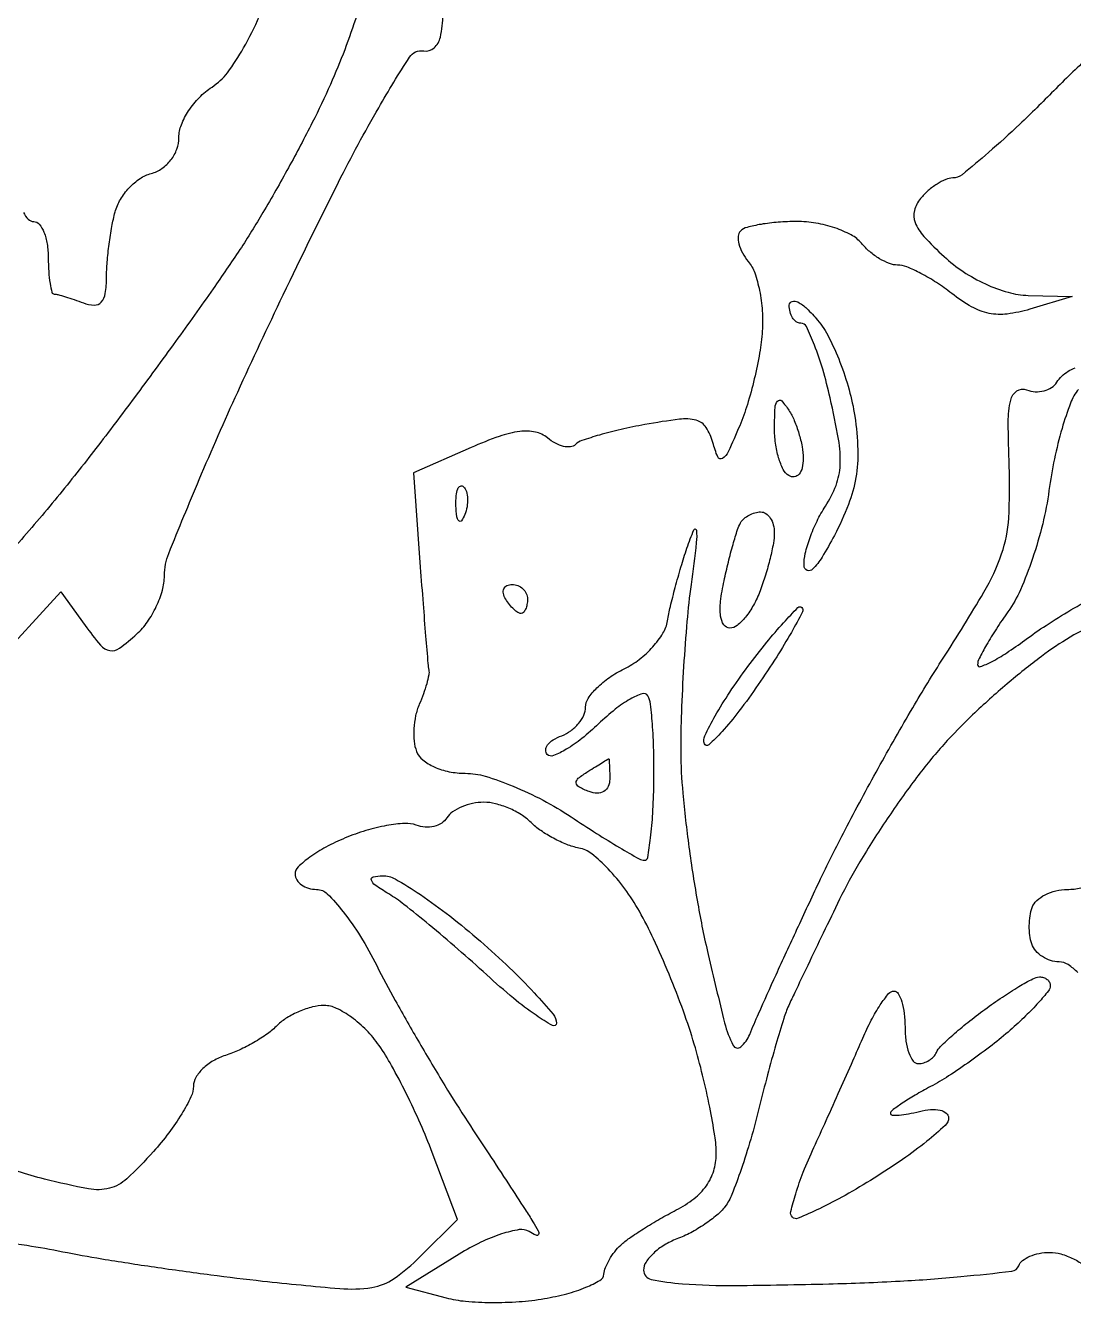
# Model space of a CAD drawing. Extents: x 0 to 102, y 0 to 135.
# Drawn here: x 11.54 to 17.65, y 51.48 to 58.92 of the extents above; entities that cross this region are included whole.
import ezdxf

# ---------------------------------------------------------------- set-up
doc = ezdxf.new("R2010")
doc.units = 0
doc.header["$MEASUREMENT"] = 0

msp = doc.modelspace()

# ---------------------------------------------------------------- linework, layer by layer
for points in [[(11.352024, 55.193328), (11.748348, 55.6245), (11.889331, 55.428782, 0.018383), (11.979834, 55.312413, 0.178785), (12.033132, 55.281953, 0.203306), (12.089758, 55.295558, 0.024665), (12.190957, 55.378444, 0.057095), (12.252448, 55.448389, 0.041402), (12.304411, 55.538237, 0.042032), (12.33989, 55.633194, 0.068496), (12.3516, 55.718271, -0.096164), (12.376813, 55.848156, -0.004153), (12.554927, 56.279281, -0.006953), (12.778595, 56.78833, -0.004887), (13.043778, 57.355036, -0.004548), (13.366405, 58.01192, -0.014229), (13.599788, 58.445189, -0.012266), (13.778886, 58.739228, -0.300193), (13.862203, 58.776027, 0.227984), (13.922629, 58.793465, 0.156657), (13.959345, 58.856021, 0.056462), (13.973607, 58.988605, 0.00931)], [(13.472159, 58.984207, -0.014124), (13.401864, 58.782729, -0.013113), (13.318668, 58.580428, -0.013566), (13.21311, 58.35824, -0.007707), (13.074054, 58.095046, -0.007691), (12.925708, 57.834057, -0.012579), (12.791127, 57.618151, -0.007804), (12.635487, 57.389753, -0.003174), (12.41687, 57.083606, -0.00314), (12.177639, 56.757382, -0.003997), (11.952673, 56.459618, -0.008191), (11.727483, 56.176195, -0.007617), (11.487711, 55.893264, -0.00762)], [(11.530451, 57.834545, 0.085004), (11.557874, 57.795302, 0.200444), (11.5902, 57.7818, -0.226478), (11.622596, 57.766332, -0.074992), (11.649949, 57.719672, -0.057076), (11.668614, 57.651292, -0.038131), (11.6748, 57.5703, 0.015728), (11.677351, 57.489221, 0.025716), (11.685193, 57.420928, 0.023489), (11.696308, 57.369469, 0.340043), (11.710181, 57.3588, -0.065182), (11.731171, 57.356052, -0.008575), (11.774478, 57.343716, -0.009838), (11.825551, 57.327111, -0.008099), (11.879381, 57.307449, 0.083691), (11.942155, 57.294762, 0.21942), (11.983505, 57.312224, 0.149239), (12.007233, 57.362243, 0.035228), (12.014355, 57.455499, -0.019266), (12.018329, 57.545101, -0.01191), (12.029555, 57.649944, -0.011941), (12.045613, 57.75314, -0.020965), (12.064477, 57.837428, -0.068286), (12.095186, 57.910376, -0.054436), (12.146464, 57.978736, -0.055857), (12.209454, 58.032534, -0.085073), (12.274822, 58.062158, 0.088577), (12.337131, 58.090921, 0.076517), (12.389327, 58.140721, 0.076425), (12.42418, 58.203976, 0.087988), (12.4362, 58.27175, -0.094705), (12.450212, 58.345062, -0.050839), (12.492836, 58.427079, -0.048091), (12.555249, 58.504737, -0.05447), (12.629003, 58.56547, 0.086393), (12.718449, 58.649199, 0.032348), (12.813151, 58.793313, 0.028853), (12.904152, 58.977449, 0.021876)], [(17.733175, 58.737632, 0.011967), (17.532348, 58.5432, -0.008223), (17.334447, 58.34871, -0.012031), (17.153458, 58.184708, -0.007529), (16.99821, 58.054718, -0.172177), (16.944339, 58.0356, 0.101465), (16.903496, 58.027226, 0.040837), (16.852891, 58.000486, 0.038258), (16.801388, 57.961802, 0.039366), (16.756911, 57.916063, 0.109836), (16.720732, 57.845528, 0.161219), (16.725192, 57.77653, 0.090146), (16.776629, 57.695219, 0.019822), (16.893737, 57.577663, 0.041624), (17.005871, 57.48983, 0.037376), (17.135, 57.418184, 0.038938), (17.266267, 57.369672, 0.061983), (17.384436, 57.351528), (17.6391, 57.344257), (17.393683, 57.270831, -0.041025), (17.261896, 57.242919, -0.081607), (17.15556, 57.246764, -0.079599), (17.054339, 57.284617, -0.037466), (16.938124, 57.362702, 0.022038), (16.849956, 57.425972, 0.023875), (16.758829, 57.479444, 0.024277), (16.67693, 57.517436, 0.096752), (16.62285, 57.528, -0.093487), (16.575017, 57.537022, -0.042464), (16.517663, 57.565277, -0.040073), (16.460467, 57.606345, -0.04384), (16.4124, 57.6549, 0.096834), (16.352765, 57.70362, 0.041828), (16.258225, 57.744523, 0.03933), (16.147161, 57.772422, 0.041896), (16.035441, 57.7818, 0.01887), (15.927358, 57.77772, 0.023252), (15.827243, 57.765448, 0.022564), (15.745748, 57.747773, 0.132441), (15.708134, 57.726134, 0.181201), (15.694344, 57.695816, 0.079488), (15.698382, 57.6512, 0.063624), (15.718705, 57.599718, 0.047452), (15.753105, 57.549208, -0.08982), (15.790485, 57.482937, -0.034044), (15.818555, 57.380051, -0.032371), (15.8345, 57.26138, -0.034035), (15.834594, 57.143634, -0.026206), (15.819181, 57.015422, -0.01549), (15.788093, 56.864406, -0.015476), (15.7476, 56.715165, -0.025538), (15.703181, 56.592319, -0.007542), (15.636377, 56.439916, -0.146636), (15.602838, 56.401628, -0.462502), (15.575183, 56.410371, -0.035621), (15.546751, 56.4942, 0.080954), (15.507888, 56.581852, 0.185619), (15.450239, 56.623431, 0.096358), (15.351935, 56.629896, 0.013602), (15.15044, 56.598687, 0.010849), (15.011757, 56.570205, 0.014166), (14.886369, 56.537842, 0.011738), (14.784139, 56.505725, 0.114884), (14.74598, 56.48198, -0.176459), (14.717743, 56.468822, -0.080959), (14.676664, 56.4719, -0.065108), (14.629499, 56.489999, -0.049111), (14.583468, 56.521126, 0.123452), (14.512701, 56.555054, 0.082094), (14.422341, 56.558452, 0.053596), (14.302512, 56.529973, 0.018775), (14.137765, 56.46456), (13.802262, 56.316536), (13.842343, 55.768133, 0.000956), (13.858383, 55.554277, 0.00139), (13.873416, 55.365721, 0.000685), (13.886855, 55.205558, 0.024033), (13.891843, 55.168315, -0.094896), (13.891611, 55.139467, -0.018373), (13.879465, 55.088514, -0.018939), (13.860588, 55.029301, -0.016496), (13.83648, 54.96885, 0.050739), (13.81526, 54.902852, 0.03783), (13.805032, 54.827013, 0.038647), (13.80642, 54.753249, 0.067687), (13.820394, 54.6939, 0.133321), (13.856225, 54.644909, 0.063323), (13.923481, 54.603882, 0.055653), (14.010136, 54.576116, 0.049378), (14.104395, 54.566638, -0.072725), (14.220697, 54.549449, -0.024601), (14.38241, 54.492041, -0.023869), (14.55737, 54.410091, -0.025233), (14.7204, 54.3132, 0.005273), (14.869704, 54.216203, 0.00774), (15.003162, 54.134359, 0.004155), (15.117038, 54.068199, 0.128285), (15.148393, 54.059762, 0.369107), (15.16747, 54.075815, 0.010431), (15.183932, 54.189975, 0.016504), (15.196771, 54.333286, 0.009989), (15.202965, 54.50355, 0.00913), (15.202637, 54.678796, 0.012151), (15.195562, 54.837907, 0.009491), (15.183997, 54.969413, 0.110096), (15.167542, 55.018087, 0.349245), (15.135158, 55.030036, 0.049808), (15.065815, 54.999231, 0.03908), (14.977692, 54.939496, 0.022542), (14.881202, 54.855055, -0.021841), (14.783828, 54.769597, -0.034825), (14.692892, 54.706444, -0.038689), (14.618429, 54.669547, -0.300623), (14.582274, 54.676926, -0.218132), (14.572842, 54.702303, -0.146768), (14.584058, 54.731645, -0.090199), (14.616709, 54.761118, -0.047031), (14.665991, 54.78556, 0.065506), (14.719139, 54.814404, 0.061905), (14.764166, 54.856495, 0.066445), (14.794676, 54.904865, 0.107927), (14.805, 54.952135, -0.149012), (14.8206, 55.003318, -0.049353), (14.87115, 55.064525, -0.043997), (14.944016, 55.125145, -0.037587), (15.030191, 55.175734, 0.049995), (15.118378, 55.230484, 0.045116), (15.197309, 55.303382, 0.047892), (15.256107, 55.38248, 0.095896), (15.282879, 55.4553, -0.017781), (15.29932, 55.537819, -0.007151), (15.327387, 55.649351, -0.007065), (15.361065, 55.768737, -0.008878), (15.39578, 55.8783, -0.017505), (15.436126, 55.985616, -0.774277), (15.450788, 55.983526, -0.058173), (15.450448, 55.910623, -0.002746), (15.419472, 55.6668, 0.011356), (15.39594, 55.452063, 0.00629), (15.376481, 55.189074, 0.006269), (15.363455, 54.922042, 0.010046), (15.359779, 54.6939, 0.022325), (15.371568, 54.451622, 0.010199), (15.407499, 54.136864, 0.010077), (15.458885, 53.8063, 0.013678), (15.519395, 53.510406, 0.00375), (15.615443, 53.112019, 0.058955), (15.664863, 52.981458, 0.485512), (15.710113, 52.972887, 0.118739), (15.761414, 53.045106, -0.009799), (15.812629, 53.165952, -0.00169), (15.91491, 53.392648, -0.001839), (16.036866, 53.657942, -0.001643), (16.165404, 53.9325, -0.01024), (16.316946, 54.237127, -0.006036), (16.509757, 54.595009, -0.006037), (16.711076, 54.947995, -0.010275), (16.888916, 55.237448, 0.009439), (17.126001, 55.621887, 0.050732), (17.228905, 55.844873, 0.067847), (17.270367, 56.054253, 0.024875), (17.273471, 56.356572, -0.00867), (17.267784, 56.613488, -0.057149), (17.281799, 56.741106, -0.186686), (17.317668, 56.794368, -0.248802), (17.374584, 56.801306, 0.076775), (17.424827, 56.790431, 0.076422), (17.476094, 56.795194, 0.081908), (17.520489, 56.814418, 0.111745), (17.550935, 56.845433, -0.064011), (17.57897, 56.88, -0.051727), (17.616807, 56.909255, -0.053406), (17.658208, 56.929156, -0.085553)], [(17.676856, 56.803424, 0.083196), (17.630436, 56.723599, 0.019249), (17.581042, 56.575644, 0.019355), (17.536778, 56.398614, 0.017859), (17.504956, 56.21389, -0.026463), (17.468234, 56.020651, -0.021449), (17.409189, 55.818062, -0.021955), (17.338355, 55.635645, -0.051166), (17.266059, 55.508356, 0.010629), (17.198325, 55.40882, 0.014037), (17.141152, 55.315189, 0.01142), (17.097886, 55.235476, 0.119169), (17.0892, 55.199549, 0.521486), (17.105534, 55.188147, 0.031794), (17.169967, 55.216576, 0.025992), (17.258616, 55.268644, 0.013388), (17.36415, 55.342374, -0.014875), (17.487929, 55.428304, -0.010248), (17.632887, 55.518499, -0.010341), (17.776033, 55.59959, -0.020702)], [(17.812071, 55.45429, 0.02774), (17.627889, 55.359658, 0.029392), (17.461028, 55.248211, 0.014184), (17.26048, 55.087361, 0.014012), (17.060289, 54.907349, 0.019525), (16.892356, 54.734631, 0.021878), (16.733853, 54.542021, 0.013102), (16.56193, 54.300491, 0.013107), (16.403126, 54.050646, 0.022158), (16.285155, 53.832462, 0.00053), (16.189563, 53.634724, 0.000628), (16.099634, 53.447596, 0.000546), (16.024095, 53.289459, 0.003995), (15.988607, 53.2134, 0.031542), (15.959586, 53.137565, 0.005175), (15.914341, 52.987095, 0.005676), (15.86488, 52.808648, 0.004982), (15.817202, 52.6212, -0.010787), (15.767442, 52.434658, -0.012388), (15.711726, 52.258929, -0.011544), (15.657575, 52.112805, -0.067092), (15.617414, 52.041337, -0.05733), (15.570625, 51.992156, -0.026048), (15.499485, 51.938779, -0.025379), (15.417768, 51.889699, -0.03171), (15.337227, 51.853081, 0.045285), (15.263064, 51.816905, 0.052053), (15.200302, 51.769356, 0.059516), (15.157246, 51.718191, 0.145911), (15.143282, 51.671544, 0.356123), (15.186942, 51.617899, 0.032354), (15.370428, 51.59228, 0.020674), (15.679061, 51.582183, 0.004288), (16.221932, 51.591531, 0.006693), (16.637496, 51.607821, 0.010669), (16.992096, 51.634076, 0.004779), (17.288368, 51.665239, 0.284631), (17.3289, 51.697281, -0.142672), (17.350702, 51.727141, -0.062114), (17.393405, 51.752311, -0.054339), (17.448735, 51.769425, -0.047887), (17.508891, 51.7752, -0.07017), (17.574721, 51.765916, -0.044596), (17.647031, 51.737923, -0.044039), (17.714518, 51.69687, -0.060962)], [(17.673388, 53.405072, 0.060601), (17.616191, 53.451937, 0.142295), (17.563644, 53.4672, -0.079675), (17.514271, 53.475118, -0.067445), (17.466685, 53.498264, -0.069092), (17.428039, 53.532528, -0.093229), (17.404812, 53.57295, -0.052716), (17.393511, 53.621156, -0.033616), (17.390184, 53.6787, -0.033595), (17.394602, 53.736242, -0.052198), (17.406813, 53.78445, -0.119749), (17.43395, 53.824913, -0.066323), (17.482997, 53.859136, -0.06015), (17.545237, 53.882323, -0.059184), (17.611552, 53.8902, 0.052692), (17.690284, 53.89852, 0.195391)], [(11.305108, 51.849847, -0.007656), (11.550148, 51.816237, -0.012027), (11.7594, 51.779093, 0.009504), (11.986635, 51.737574, 0.004006), (12.293403, 51.690049, 0.003961), (12.622132, 51.644472, 0.005154), (12.923882, 51.608229, 0.005852), (13.372628, 51.564326, 0.059639), (13.559227, 51.570545, 0.114647), (13.689858, 51.622835, 0.044116), (13.840586, 51.749077), (14.058109, 51.9666), (13.911375, 52.35735, 0.014259), (13.843315, 52.523992, 0.011018), (13.760044, 52.701658, 0.011171), (13.674861, 52.864219, 0.026094), (13.602259, 52.98075, 0.041349), (13.528492, 53.069763, 0.041817), (13.441343, 53.145059, 0.045262), (13.35436, 53.197023, 0.112482), (13.282482, 53.2134, 0.061202), (13.213754, 53.204956, 0.039095), (13.137323, 53.179402, 0.038899), (13.065186, 53.141978, 0.057332), (13.009347, 53.097661, -0.042607), (12.951645, 53.049037, -0.022588), (12.872851, 52.998542, -0.022315), (12.787038, 52.953855, -0.032051), (12.707204, 52.92276, 0.05465), (12.635916, 52.891222, 0.059946), (12.575556, 52.845767, 0.06802), (12.534538, 52.793967, 0.134279), (12.5208, 52.743734, -0.113791), (12.506365, 52.681129, -0.024114), (12.452181, 52.582282, -0.02407), (12.376625, 52.471315, -0.020828), (12.287203, 52.362429, -0.021604), (12.132608, 52.203767, -0.127544), (12.031697, 52.148447, -0.10989), (11.909628, 52.144925, -0.014155), (11.652703, 52.201938, -0.014841), (11.499063, 52.245512, -0.022943)]]:
    msp.add_lwpolyline(points, format="xyb")
for points in [[(16.156778, 57.207104, -0.056297), (16.222759, 57.106948, -0.025203), (16.287118, 56.962695, -0.024564), (16.340496, 56.801699, -0.030553), (16.373353, 56.647494, -0.029112), (16.391108, 56.452151, -0.050421), (16.379991, 56.289678, -0.050298), (16.336545, 56.132448, -0.028814), (16.254829, 55.95319, -0.014841), (16.182823, 55.82596, -0.059845), (16.127907, 55.755817, -0.298387), (16.096219, 55.74916, -0.301997), (16.077739, 55.775527, -0.064742), (16.085264, 55.847239, -0.02775), (16.112796, 55.939723, -0.026887), (16.153484, 56.03634, -0.031934), (16.202333, 56.122414, 0.055032), (16.264225, 56.244231, 0.079212), (16.288451, 56.362502, 0.054066), (16.278784, 56.513145, 0.013688), (16.230103, 56.753938, 0.014314), (16.186493, 56.920907, 0.022302), (16.138497, 57.061624, 0.01823), (16.091746, 57.169261, 0.288796), (16.05947, 57.1896, -0.150778), (16.032974, 57.197776, -0.101782), (16.01081, 57.220664, -0.083955), (15.99637, 57.25492, -0.064598), (15.992215, 57.29535, -0.326486), (16.008589, 57.316546, -0.195979), (16.041716, 57.31305, -0.069978), (16.094338, 57.274525, -0.026037)], [(15.9894, 56.682, -0.044031), (16.020923, 56.622288, -0.027129), (16.047699, 56.547421, -0.0271), (16.066263, 56.469902, -0.043125), (16.072705, 56.402057, -0.055127), (16.067103, 56.347156, -0.120336), (16.048768, 56.30933, -0.191761), (16.021328, 56.294303, -0.170542), (15.9894, 56.3013, -0.139745), (15.956916, 56.33691, -0.043178), (15.930032, 56.405101, -0.039395), (15.911837, 56.490264, -0.03437), (15.906095, 56.581243, -0.01112), (15.909349, 56.697711, -0.161557), (15.924074, 56.735616, -0.457374), (15.947875, 56.73614, -0.040301)], [(14.094713, 56.236088, -0.126455), (14.111061, 56.208429, -0.060344), (14.117758, 56.167372, -0.05415), (14.114592, 56.120203, -0.051402), (14.101391, 56.073938, -0.054073), (14.082648, 56.038687, -0.470617), (14.06723, 56.037228, -0.168741), (14.055274, 56.061911, -0.018894), (14.050279, 56.12505, -0.028489), (14.051209, 56.183947, -0.077125), (14.060576, 56.224554, -0.208169), (14.076197, 56.239997, -0.296942)], [(15.825193, 56.0898, -0.150501), (15.855552, 56.08045, -0.098529), (15.881415, 56.054141, -0.08163), (15.898859, 56.014819, -0.063744), (15.9048, 55.968407, -0.044859), (15.89929, 55.907118, -0.014958), (15.880564, 55.818928, -0.014753), (15.853878, 55.721996, -0.016294), (15.822294, 55.630007, -0.035135), (15.783841, 55.546946, -0.044382), (15.736583, 55.476746, -0.050781), (15.687972, 55.427871, -0.173364), (15.646372, 55.413, -0.251221), (15.610678, 55.432142, -0.115929), (15.59178, 55.483049, -0.061959), (15.591706, 55.568057, -0.0221), (15.611927, 55.68795, -0.007538), (15.637242, 55.797872, -0.008964), (15.664545, 55.900772, -0.007954), (15.690437, 55.986537, -0.055774), (15.708242, 56.02635, -0.08082), (15.728412, 56.050628, -0.054845), (15.758, 56.071162, -0.053983), (15.791972, 56.085095, -0.070459)], [(14.377007, 55.6668, -0.093332), (14.411207, 55.66036, -0.09642), (14.440282, 55.641949, -0.099167), (14.459742, 55.61448, -0.105053), (14.4666, 55.5822, -0.042167), (14.463864, 55.549811, -0.061769), (14.455641, 55.522451, -0.081139), (14.443559, 55.503899, -0.210953), (14.429293, 55.4976, -0.151918), (14.411465, 55.503145, -0.038439), (14.387586, 55.522451, -0.035638), (14.362457, 55.549817, -0.029505), (14.3397, 55.5822, -0.082592), (14.326459, 55.614526, -0.161196), (14.329091, 55.641949, -0.182303), (14.346979, 55.660177, -0.108972)], [(16.064823, 55.532726, -0.33875), (16.069113, 55.507325, -0.007099), (16.003933, 55.388048, -0.013454), (15.918637, 55.246147, -0.008273), (15.811023, 55.083558, -0.011852), (15.699001, 54.928268, -0.022522), (15.600493, 54.809802, -0.02395), (15.523116, 54.732609, -0.532691), (15.49724, 54.739013, -0.203799), (15.499696, 54.785483, -0.014855), (15.560713, 54.901378, -0.01885), (15.645468, 55.038993, -0.013063), (15.75104, 55.188181, -0.009014), (15.86104, 55.32992, -0.015174), (15.958986, 55.444252, -0.008984), (16.042025, 55.532203, -0.407088)], [(14.93895, 54.650305, -0.446056), (14.941793, 54.64811, -0.003584), (14.943929, 54.616312, -0.009413), (14.945494, 54.578243, -0.005564), (14.946, 54.532766, -0.104359), (14.936944, 54.489848, -0.153438), (14.9117, 54.461091, -0.142895), (14.873013, 54.450717, -0.086348), (14.826107, 54.459939, -0.029727), (14.76599, 54.487208, -0.262173), (14.750757, 54.510832, -0.244679), (14.762601, 54.537351, -0.026475), (14.819057, 54.577478, -0.001874), (14.862817, 54.604988, -0.002903), (14.900823, 54.628377, -0.000895), (14.933918, 54.648399, -0.090385)], [(14.21175, 54.3978, 0.051688), (14.147107, 54.3911, 0.04828), (14.08364, 54.371255, 0.051763), (14.030585, 54.342065, 0.103067), (13.997735, 54.307433, -0.113945), (13.967096, 54.276491, -0.081882), (13.922139, 54.257483, -0.075854), (13.870039, 54.253035, -0.075184), (13.818814, 54.264292, 0.107084), (13.752243, 54.274561, 0.029408), (13.646304, 54.261884, 0.028302), (13.524951, 54.232895, 0.026182), (13.404371, 54.189776, 0.024269), (13.292788, 54.136656, 0.033301), (13.19859, 54.077676, 0.035117), (13.130837, 54.021047, 0.203854), (13.113, 53.979117, 0.139837), (13.122672, 53.945209, 0.099968), (13.149858, 53.916319, 0.085302), (13.190518, 53.896863, 0.069139), (13.238475, 53.8902, -0.199785), (13.3003, 53.864469, -0.02868), (13.393037, 53.759731, -0.028869), (13.493307, 53.616155, -0.02098), (13.588446, 53.44605, 0.009717), (13.696344, 53.242505, 0.005233), (13.836789, 52.995687, 0.005209), (13.985238, 52.747032, 0.008153), (14.118621, 52.5366, -0.000404), (14.241093, 52.349846, -0.000482), (14.356288, 52.173509, -0.000415), (14.453172, 52.024619, -0.003137), (14.498448, 51.953945, -0.015879), (14.5294, 51.901328, -0.222532), (14.530727, 51.879982, -0.430666), (14.516817, 51.8744, -0.030474), (14.475755, 51.896442, 0.182389), (14.418777, 51.907563, 0.03632), (14.316251, 51.882402, 0.034095), (14.194602, 51.833613, 0.026002), (14.06875, 51.764601), (13.758586, 51.572909), (13.992323, 51.510398, 0.043661), (14.105865, 51.490433, 0.019692), (14.257041, 51.483259, 0.01932), (14.418273, 51.488195, 0.024967), (14.565265, 51.505793, 0.022381), (14.695766, 51.534133, 0.032815), (14.807082, 51.571541, 0.034397), (14.889028, 51.611995, 0.242867), (14.912142, 51.6483, -0.074366), (14.921511, 51.68677, -0.034768), (14.944187, 51.7329, -0.033473), (14.9752, 51.778891, -0.039933), (15.010457, 51.8175, -0.035972), (15.060643, 51.858001, -0.010693), (15.142815, 51.912512, -0.010667), (15.238032, 51.969977, -0.011327), (15.33375, 52.022146, 0.046229), (15.436426, 52.087777, 0.072357), (15.508921, 52.163263, 0.080738), (15.551686, 52.249663, 0.074758), (15.5664, 52.347525, 0.038501), (15.558109, 52.455043, 0.010869), (15.528719, 52.620623, 0.010887), (15.487228, 52.806885, 0.011294), (15.438124, 52.988879, 0.01585), (15.375106, 53.180437, 0.010536), (15.291345, 53.396013, 0.010611), (15.201098, 53.602027, 0.020313), (15.118585, 53.762582, 0.029359), (15.03353, 53.894104, 0.032458), (14.936233, 54.010174, 0.034363), (14.84114, 54.096926, 0.120733), (14.766394, 54.131256, -0.046371), (14.696191, 54.151666, -0.028684), (14.618142, 54.187741, -0.028642), (14.544497, 54.232648, -0.045169), (14.48769, 54.280024, 0.056726), (14.431011, 54.32512, 0.038852), (14.35805, 54.363203, 0.03911), (14.280918, 54.389212, 0.061841)], [(13.622053, 53.969825, -0.142203), (13.695365, 53.951591, -0.015912), (13.842745, 53.859581, -0.018311), (14.014187, 53.735485, -0.013887), (14.193103, 53.587539, -0.010677), (14.362704, 53.432661, -0.015287), (14.505758, 53.287712, -0.01109), (14.616648, 53.162816, -0.177811), (14.6358, 53.110663, -0.56996), (14.612616, 53.096932, -0.026105), (14.516407, 53.15639, -0.022254), (14.385383, 53.256048, -0.011314), (14.229356, 53.392173, 0.005978), (14.061675, 53.541646, 0.00637), (13.893951, 53.683884, 0.006086), (13.74671, 53.802574, 0.029238), (13.658306, 53.864075, -0.013394), (13.579334, 53.91538, -0.160766), (13.557673, 53.94393, -0.443197), (13.567882, 53.962438, -0.048434)], [(17.44875, 53.37992, -0.083631), (17.472981, 53.376884, -0.0965), (17.493562, 53.366066, -0.105334), (17.507305, 53.349228, -0.119227), (17.5122, 53.328993, -0.171514), (17.501365, 53.298336, -0.013224), (17.443859, 53.230873, -0.0169), (17.368671, 53.15273, -0.012055), (17.27955, 53.070244, -0.01602), (17.173534, 52.982636, -0.010684), (17.0469, 52.8889, -0.010763), (16.920053, 52.803175, -0.020674), (16.81425, 52.740978, 0.010072), (16.725093, 52.691079, 0.015318), (16.649941, 52.643855, 0.009897), (16.590504, 52.602185, 0.239307), (16.5816, 52.584648, 0.398081), (16.591121, 52.574585, 0.031618), (16.631302, 52.574899, 0.029397), (16.68591, 52.582028, 0.016799), (16.7508, 52.596687, -0.043883), (16.815619, 52.607685, -0.07486), (16.870298, 52.603902, -0.112274), (16.906574, 52.586728, -0.230203), (16.92, 52.559113, -0.211272), (16.900327, 52.514632, -0.014253), (16.792557, 52.422103, -0.018505), (16.652372, 52.316869, -0.01269), (16.48615, 52.207595, -0.010684), (16.316796, 52.107271, -0.016973), (16.167319, 52.029547, -0.011127), (16.04337, 51.973704, -0.305627), (16.010004, 51.980196, -0.261335), (16.000764, 52.013052, -0.015406), (16.029197, 52.116641, -0.020048), (16.073793, 52.2432, -0.013146), (16.134737, 52.385296, 0.001572), (16.20733, 52.544289, 0.00113), (16.287443, 52.722293, 0.001141), (16.362913, 52.892037, 0.002465), (16.420035, 53.02305, -0.018342), (16.469995, 53.128378, -0.026429), (16.522347, 53.217233, -0.024803), (16.570866, 53.283102, -0.225283), (16.602252, 53.298, -0.269526), (16.626881, 53.283684, -0.056083), (16.647415, 53.235872, -0.044813), (16.661556, 53.167535, -0.028629), (16.6662, 53.0865, 0.034869), (16.671856, 53.005492, 0.053056), (16.68898, 52.937128, 0.069203), (16.714008, 52.890164, 0.240212), (16.74375, 52.875, 0.076053), (16.775504, 52.879858, 0.062159), (16.806803, 52.894129, 0.063558), (16.832942, 52.915218, 0.089309), (16.8495, 52.940119, -0.097611), (16.873719, 52.975271, -0.011344), (16.94397, 53.040747, -0.013285), (17.032249, 53.11525, -0.010491), (17.1315, 53.191239, -0.010377), (17.233333, 53.262668, -0.013599), (17.329385, 53.323389, -0.011123), (17.411293, 53.369669, -0.112936)]]:
    msp.add_lwpolyline(points, format="xyb", close=True)

doc.saveas('drawing.dxf')
